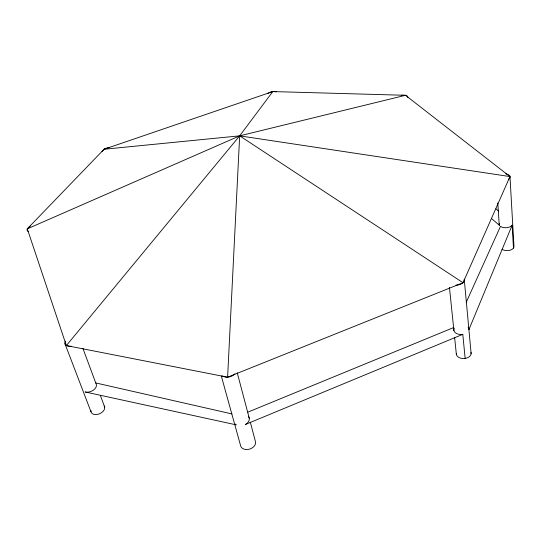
<?xml version="1.0" encoding="UTF-8"?>
<svg xmlns="http://www.w3.org/2000/svg" width="541" height="541" viewBox="0 0 541 541"><rect width="100%" height="100%" fill="white"/><g stroke="black" fill="none" stroke-linecap="round" stroke-linejoin="round"><path stroke-width="0.81" d="M222.27 375.975L225.583 377.165L227.612 377.199L239.67 135.852L272.799 91.571L276.444 91.821M65.475 341.148L64.967 342.453A7.642 4.463 -21.8 0 0 66.36 345.577L69.349 346.335L71.196 346.199M466.18 302.392L500.493 226.361A6.763 3.801 -2.9 0 0 506.714 227.666A6.763 3.801 -2.9 0 0 512.151 225.191L468.912 329.631A7.574 4.93 -3 0 0 468.134 327.149M30.222 226.138L27.293 228.85L66.36 345.577L227.612 377.199L463.035 282.733L509.974 176.576L405.493 95.297L401.226 95.257M102.053 151.494L104.068 149.248A5.667 2.583 -16.3 0 1 108.078 147.761L109.465 147.605M66.36 345.577L239.67 135.852L405.493 95.297A5.816 2.685 -7.8 0 1 407.772 96.825L407.806 97.529M28.741 231.656L27.794 231.21A6.384 3.124 -19.6 0 1 27.293 228.85L104.068 149.248L272.799 91.571L405.493 95.297M268.005 93.404L268.938 92.775A5.424 2.421 -11.5 0 1 272.799 91.571M27.293 228.85L239.67 135.852L509.974 176.576L513.95 246.094A6.661 3.868 -2.4 0 1 509.811 250.273A6.661 3.868 -2.4 0 1 501.98 249.198M465.145 358.433L462.805 334.352L245.303 424.529L246.534 423.792A7.845 5.532 -16.8 0 0 248.637 416.766M247.873 412.147L453.527 327.609M104.068 149.248L239.67 135.852L463.035 282.733M95.757 382.94L231.961 413.926M505.801 173.844L507.363 174.256A6.972 3.665 -3.8 0 1 508.526 179.355M495.948 208.812L498.525 210.983M491.343 218.354L499.641 225.516A6.763 3.801 -2.9 0 1 499.248 223.575M64.947 343.677L90.969 411.755M82.915 348.37L96.386 384.698A7.391 4.605 -22.8 0 1 93.011 390.379A7.391 4.605 -22.8 0 1 85.167 391.968L236.248 424.861L235.687 424.55A7.845 5.532 -16.8 0 1 234.07 422.102L221.316 376.022M100.389 395.491L104.677 407.062M234.747 424.536L240.603 445.676A7.702 5.593 -17.1 0 0 242.206 448.158L243.646 448.983A7.702 5.593 -17.1 0 0 251.193 448.489L252.87 447.461A7.702 5.593 -17.1 0 0 255.48 441.72L250.307 422.163M237.222 372.715L249.225 418.085M449.449 287.386L453.919 330.693M454.602 337.307L456.394 354.673M464.347 280.319L471.137 353.692M497.788 202.983L499.215 224.569M512.151 225.191L513.47 248.089M234.936 373.817A8.129 5.396 -16.3 0 1 227.612 377.199M464.219 279.068A7.838 4.795 -4 0 1 455.962 285.154M104.17 405.96A7.276 4.666 -23.4 0 1 98.854 414.041A7.276 4.666 -23.4 0 1 90.949 410.477M471.001 352.394A7.452 4.991 -2.4 0 1 464.185 358.541A7.452 4.991 -2.4 0 1 456.279 353.374M462.805 334.352A7.574 4.93 -3 0 1 455.637 332.952A7.574 4.93 -3 0 1 454.203 328.137"/></g></svg>
